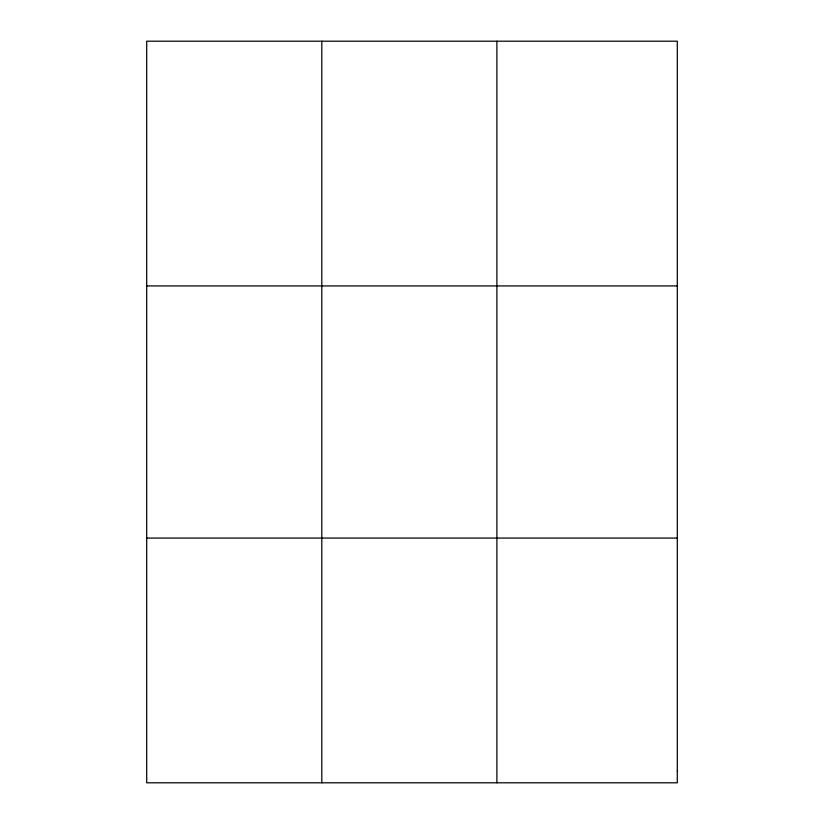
<?xml version="1.0" encoding="UTF-8"?>
<svg xmlns="http://www.w3.org/2000/svg" width="824" height="824" viewBox="0 0 824 824"><rect width="100%" height="100%" fill="white"/><g stroke="black" fill="none" stroke-linecap="round" stroke-linejoin="round"><path stroke-width="1.24" d="M321.803 41.2L321.803 782.8M496.893 41.2L496.893 782.8M146.703 285.928L677.297 285.928M146.703 538.072L677.297 538.072M677.297 771.151L677.297 782.8L146.703 782.8L146.703 41.2L677.297 41.2L677.297 771.151"/></g></svg>
